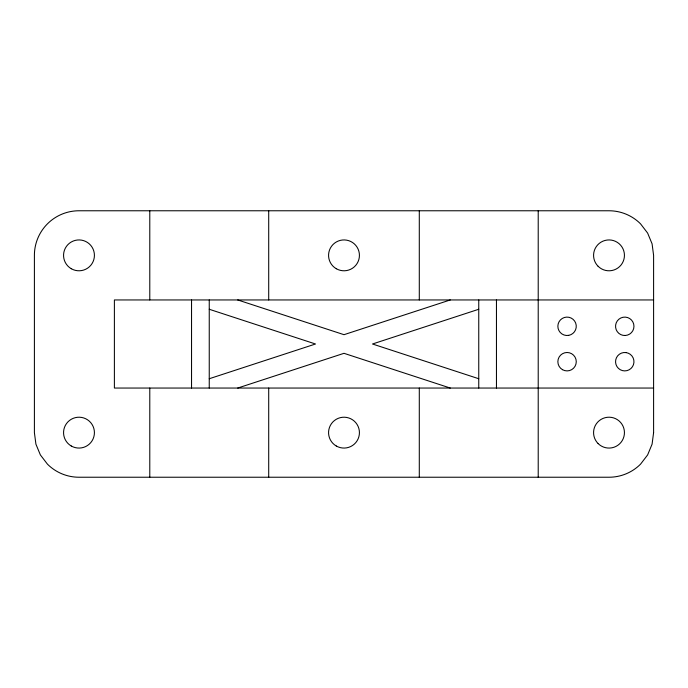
<?xml version="1.0" encoding="UTF-8"?>
<svg xmlns="http://www.w3.org/2000/svg" width="688" height="688" viewBox="0 0 688 688"><rect width="100%" height="100%" fill="white"/><g stroke="black" fill="none" stroke-linecap="round" stroke-linejoin="round"><path stroke-width="1.03" d="M209.247 378.735L315.517 344L209.247 309.265M450.27 299.951L344 334.686L237.73 299.951M237.73 388.049L344 353.314L450.27 388.049M478.753 309.265L372.483 344L478.753 378.735M653.6 299.951L114.389 299.951L114.389 388.049L653.6 388.049M538.214 210.769L538.214 477.231M496.452 299.951L496.452 388.049M478.753 299.951L478.753 388.049M419.293 210.769L419.293 299.951M419.293 388.049L419.293 477.231M268.707 210.769L268.707 299.951M268.707 388.049L268.707 477.231M209.247 299.951L209.247 388.049M191.548 299.951L191.548 388.049M149.786 210.769L149.786 299.951M149.786 388.049L149.786 477.231M653.6 432.64L652.078 444.181L647.623 454.931L640.537 464.168A44.591 44.591 0 0 1 609.009 477.231L78.991 477.231A44.591 44.591 0 0 1 47.463 464.168L40.377 454.931L35.922 444.181L34.4 432.64L34.4 255.36A44.591 44.591 0 0 1 78.991 210.769L609.009 210.769A44.591 44.591 0 0 1 640.537 223.832L647.623 233.069L652.078 243.819L653.6 255.36L653.6 432.64M568.666 335.366L566.267 335.469A9.202 9.202 0 0 1 559.086 321.709A9.202 9.202 0 0 1 574.6 321.021A9.202 9.202 0 0 1 568.666 335.366M626.028 352.583L623.629 352.566A9.202 9.202 0 0 0 616.955 366.575A9.202 9.202 0 0 0 632.478 366.704A9.202 9.202 0 0 0 626.028 352.583M625.358 335.486L622.958 335.331A9.202 9.202 0 0 1 617.334 320.866A9.202 9.202 0 0 1 632.822 321.872A9.202 9.202 0 0 1 625.358 335.486M336.286 268.724A15.428 15.428 0 0 0 359.428 255.36A15.428 15.428 0 0 0 336.286 241.995A15.428 15.428 0 0 0 336.286 268.724M598.096 266.273A15.428 15.428 0 0 0 623.913 259.359A15.428 15.428 0 0 0 605.019 240.456A15.428 15.428 0 0 0 598.096 266.273M71.277 446.005A15.428 15.428 0 0 0 94.419 432.64A15.428 15.428 0 0 0 71.277 419.276A15.428 15.428 0 0 0 71.277 446.005M598.096 443.554A15.428 15.428 0 0 0 623.913 436.631A15.428 15.428 0 0 0 605.019 417.728A15.428 15.428 0 0 0 598.096 443.554M336.286 446.005A15.428 15.428 0 0 0 359.428 432.64A15.428 15.428 0 0 0 336.286 419.276A15.428 15.428 0 0 0 336.286 446.005M71.277 268.724A15.428 15.428 0 0 0 94.419 255.36A15.428 15.428 0 0 0 71.277 241.995A15.428 15.428 0 0 0 71.277 268.724M562.466 369.671A9.202 9.202 0 0 0 576.269 361.699A9.202 9.202 0 0 0 562.466 353.727A9.202 9.202 0 0 0 562.466 369.671"/></g></svg>
